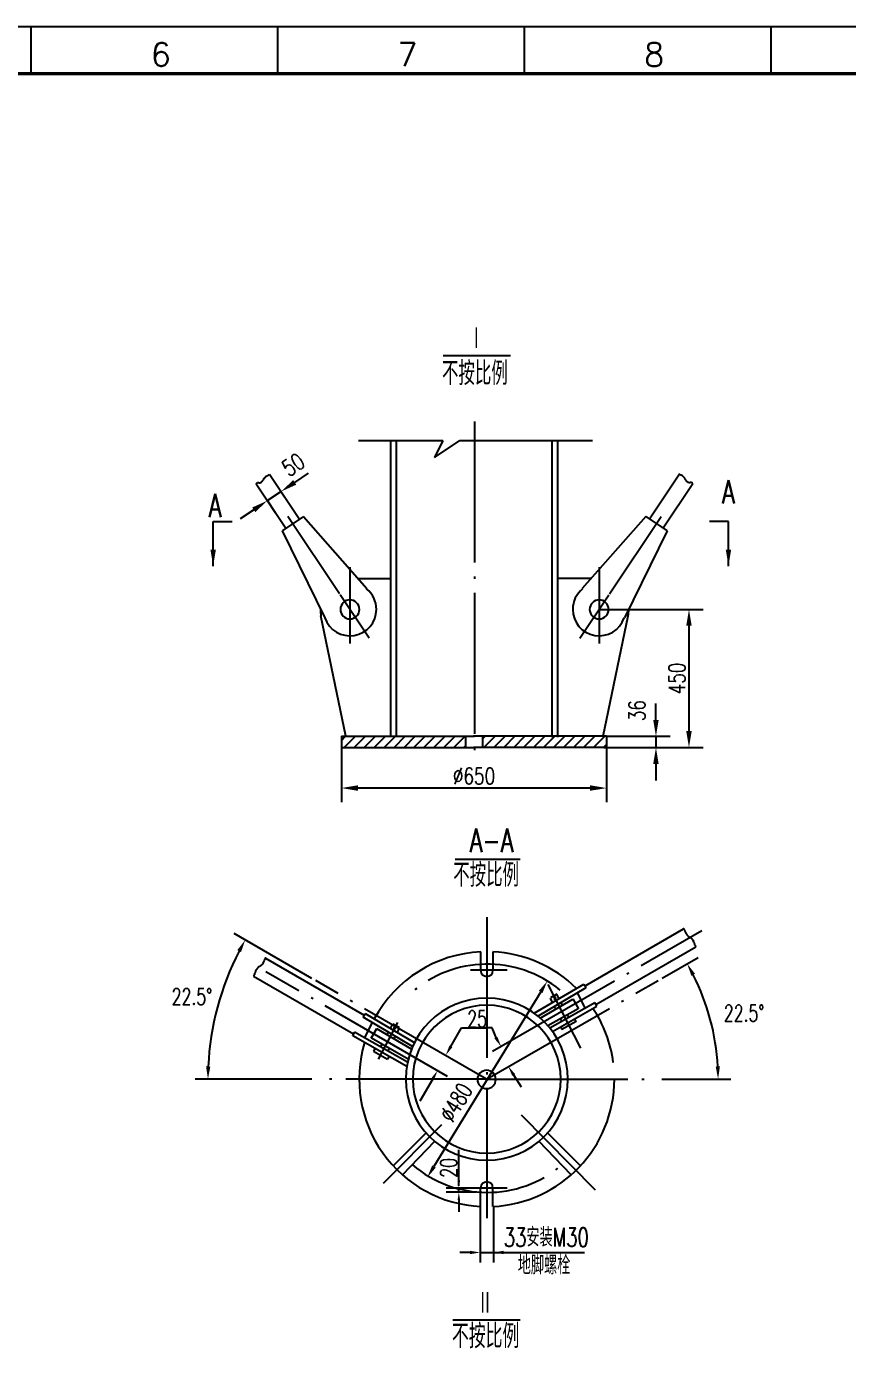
# Model space of a CAD drawing. Extents: x 2817 to 3664, y -393 to 201.
# Drawn here: x 3078.4 to 3252.9, y -84.2 to 201.4 of the extents above; entities that cross this region are included whole.
import ezdxf
from ezdxf.enums import TextEntityAlignment as Align

# ---------------------------------------------------------------- set-up
doc = ezdxf.new("R2010")
doc.units = 0
doc.header["$MEASUREMENT"] = 0
doc.linetypes.add('DASHDOT-M', pattern=[36.5, 30, -3, 0.5, -3])
doc.layers.get('0').update_dxf_attribs({"linetype": 'CONTINUOUS'})
doc.layers.get('DEFPOINTS').update_dxf_attribs({"linetype": 'CONTINUOUS'})
for name, color, linetype in [('CEN', 1, 'DASHDOT-M'), ('DIM', 5, 'CONTINUOUS'), ('TK', 5, 'CONTINUOUS')]:
    doc.layers.add(name, color=color, linetype=linetype)
doc.styles.add('HZTXT', font='txt', dxfattribs={"width": 0.75, "bigfont": 'HZTXT'})
doc.dimstyles.get("Standard").update_dxf_attribs({"dimtxt": 3.5, "dimasz": 3.5, "dimexe": 3, "dimexo": 0.063, "dimgap": 0.8, "dimtad": 1, "dimzin": 0, "dimdsep": 46, "dimtxsty": 'HZTXT', "dimcen": 0.09, "dimclrd": 5, "dimclre": 5, "dimclrt": 1, "dimadec": 0, "dimazin": 0, "dimtfac": 0.857143, "dimtofl": 0, "dimtmove": 2, "dimatfit": 3, "dimfxl": 0, "dimtolj": 1, "dimtzin": 0, "dimarcsym": 0})

# ---------------------------------------------------------------- blocks, each defined once
blk = doc.blocks.new('*D6')
at = {"color": 5, "linetype": 'ByBlock'}
for p, q in [((3040.83, 1740.73), (3043.74, 1742.68)), ((3034.92, 1737.02), (3036.7, 1734.36)), ((3037.93, 1738.79), (3035.03, 1736.85)), ((3037.93, 1738.79), (3035.03, 1736.85)), ((3037.82, 1738.95), (3039.59, 1736.3)), ((3032.12, 1734.91), (3029.21, 1732.96))]:
    blk.add_line(p, q, dxfattribs=at)
for points in [[(3040.51, 1741.22), (3041.16, 1740.25), (3037.93, 1738.79)], [(3031.79, 1735.39), (3032.44, 1734.42), (3035.03, 1736.85)]]:
    blk.add_solid(points, dxfattribs=at)
at = {"layer": 'DEFPOINTS', "color": 0, "linetype": 'ByBlock'}
for p in [(3034.88, 1737.07), (3035.03, 1736.85), (3037.78, 1739.01)]:
    blk.add_point(p, dxfattribs=at)
at = {"color": 1, "linetype": 'ByBlock', "insert": (3040.52, 1744.51), "char_height": 3.5, "attachment_point": 5, "rotation": 33.7688, "style": 'HZTXT'}
blk.add_mtext('\\A1;50', dxfattribs=at)
blk = doc.blocks.new('*D8')
at = {"color": 5, "linetype": 'ByBlock'}
for p, q in [((3105.68, 1713.7), (3127.73, 1713.7)), ((3124.73, 1710.2), (3124.73, 1687.77)), ((3106.58, 1684.27), (3127.73, 1684.27))]:
    blk.add_line(p, q, dxfattribs=at)
for points in [[(3124.15, 1710.2), (3125.31, 1710.2), (3124.73, 1713.7)], [(3124.15, 1687.77), (3125.31, 1687.77), (3124.73, 1684.27)]]:
    blk.add_solid(points, dxfattribs=at)
at = {"layer": 'DEFPOINTS', "color": 0, "linetype": 'ByBlock'}
for p in [(3105.62, 1713.7), (3106.52, 1684.27), (3124.73, 1684.27)]:
    blk.add_point(p, dxfattribs=at)
at = {"color": 1, "linetype": 'ByBlock', "insert": (3122.18, 1698.98), "char_height": 3.5, "attachment_point": 5, "rotation": 90, "style": 'HZTXT'}
blk.add_mtext('\\A1;450', dxfattribs=at)
blk = doc.blocks.new('*D14')
at = {"color": 5, "linetype": 'ByBlock'}
for p, q in [((3212.26, 53.81), (3212.26, 57.31)), ((3201.8, 50.31), (3215.26, 50.31)), ((3212.26, 50.31), (3212.26, 47.91)), ((3201.8, 47.91), (3215.26, 47.91)), ((3212.26, 44.41), (3212.26, 40.91))]:
    blk.add_line(p, q, dxfattribs=at)
for points in [[(3211.67, 53.81), (3212.84, 53.81), (3212.26, 50.31)], [(3211.67, 44.41), (3212.84, 44.41), (3212.26, 47.91)]]:
    blk.add_solid(points, dxfattribs=at)
at = {"layer": 'DEFPOINTS', "color": 0, "linetype": 'ByBlock'}
for p in [(3201.74, 50.31), (3201.74, 47.91), (3212.26, 47.91)]:
    blk.add_point(p, dxfattribs=at)
at = {"color": 1, "linetype": 'ByBlock', "insert": (3208.21, 55.77), "char_height": 3.5, "attachment_point": 5, "rotation": 90, "style": 'HZTXT'}
blk.add_mtext('\\A1;36', dxfattribs=at)
blk = doc.blocks.new('*D15')
at = {"color": 5, "linetype": 'ByBlock'}
for p, q in [((3145.34, 47.85), (3145.34, 36.29)), ((3201.74, 47.85), (3201.74, 36.29)), ((3198.24, 39.29), (3148.84, 39.29))]:
    blk.add_line(p, q, dxfattribs=at)
for points in [[(3148.84, 39.88), (3148.84, 38.71), (3145.34, 39.29)], [(3198.24, 39.88), (3198.24, 38.71), (3201.74, 39.29)]]:
    blk.add_solid(points, dxfattribs=at)
at = {"layer": 'DEFPOINTS', "color": 0, "linetype": 'ByBlock'}
for p in [(3145.34, 47.91), (3201.74, 47.91), (3145.34, 39.29)]:
    blk.add_point(p, dxfattribs=at)
at = {"color": 1, "linetype": 'ByBlock', "insert": (3173.54, 41.84), "char_height": 3.5, "attachment_point": 5, "style": 'HZTXT'}
blk.add_mtext('\\A1;∅650', dxfattribs=at)

msp = doc.modelspace()

# ---------------------------------------------------------------- linework, layer by layer
for p, q in [((3155.7735, 113.3087), (3155.7735, 50.137)), ((3156.9735, 113.3087), (3156.9735, 50.137)), ((3190.1052, 113.3087), (3190.1052, 50.137)), ((3191.3052, 113.3087), (3191.3052, 50.137)), ((3130.0174, 106.1269), (3136.409, 96.5395)), ((3217.2886, 106.1166), (3210.9039, 96.5395)), ((3127.1744, 104.0971), (3133.5183, 94.6095)), ((3220.1385, 104.0971), (3213.7946, 94.6095)), ((3118.0411, 96.0451), (3122.1111, 96.0451)), ((3137.2394, 97.0939), (3132.6879, 94.0551)), ((3137.2394, 97.0939), (3150.7232, 81.7797)), ((3210.0735, 97.0939), (3196.5896, 81.7797)), ((3210.0735, 97.0939), (3214.6249, 94.0551)), ((3227.689, 96.0451), (3223.619, 96.0451)), ((3132.6879, 94.0551), (3141.7715, 75.5096)), ((3214.6249, 94.0551), (3205.5414, 75.5096)), ((3148.8488, 83.9087), (3155.7735, 83.9087)), ((3198.4641, 83.9087), (3191.5394, 83.9087)), ((3146.2911, 50.3087), (3140.9815, 75.9715)), ((3201.0218, 50.3087), (3206.3313, 75.9715)), ((3145.3394, 50.3087), (3173.6564, 50.3087)), ((3145.3394, 50.3087), (3145.3394, 47.9087)), ((3171.7394, 50.3087), (3171.7394, 47.9087)), ((3201.7394, 50.3087), (3173.4223, 50.3087)), ((3175.3394, 50.3087), (3175.3394, 47.9087)), ((3201.7394, 50.3087), (3201.7394, 47.9087)), ((3145.3394, 47.9087), (3173.6564, 47.9087)), ((3201.7394, 47.9087), (3173.4223, 47.9087)), ((3197.1613, -2.8087), (3218.1498, 9.3186)), ((3150.2305, -9.1344), (3129.2419, 2.9929)), ((3174.9466, 4.4024), (3174.9466, 4.371)), ((3174.9466, 4.371), (3174.9466, 0.484)), ((3177.5807, 4.4024), (3177.5807, 0.484)), ((3199.4587, -6.788), (3220.7496, 5.4947)), ((3147.933, -13.1137), (3126.6421, -0.8311)), ((3186.3468, -8.6764), (3196.9212, -2.4538)), ((3196.9212, -2.4538), (3197.4085, -3.1742)), ((3187.1166, -9.2639), (3197.4085, -3.1742)), ((3187.6376, -9.7026), (3194.5403, -5.6658)), ((3189.7405, -5.4688), (3190.2071, -6.4047)), ((3191.1455, -4.625), (3189.7967, -5.3955)), ((3191.6394, -5.5619), (3191.1455, -4.625)), ((3194.5728, -5.623), (3195.7697, -7.7052)), ((3195.5212, -4.291), (3197.2123, -7.647)), ((3189.2352, -11.2989), (3195.6739, -7.6293)), ((3189.6594, -11.8012), (3199.2658, -6.391)), ((3190.2105, -12.5171), (3199.646, -7.1733)), ((3190.6039, -7.2005), (3190.9001, -7.7946)), ((3192.3648, -6.9381), (3192.0516, -6.3439)), ((3199.646, -7.1733), (3199.2658, -6.391)), ((3150.4705, -8.7796), (3149.9832, -9.4999)), ((3160.4901, -15.7168), (3149.9832, -9.4999)), ((3151.8705, -10.6167), (3150.1795, -13.9727)), ((3161.0449, -15.0021), (3150.4705, -8.7796)), ((3155.7523, -11.8877), (3156.2462, -10.9508)), ((3156.2462, -10.9508), (3157.595, -11.7212)), ((3191.8922, -9.7846), (3192.1877, -10.3773)), ((3195.2684, -10.4061), (3192.2475, -12.1408)), ((3193.7222, -9.5131), (3193.4094, -8.9199)), ((3194.8592, -9.8012), (3195.2684, -10.4061)), ((3147.7457, -13.499), (3148.1259, -12.7168)), ((3159.2206, -19.9979), (3147.7457, -13.499)), ((3159.3964, -19.0641), (3148.1259, -12.7168)), ((3152.8189, -11.9488), (3151.622, -14.0309)), ((3159.5494, -18.4185), (3151.7178, -13.955)), ((3160.239, -16.3119), (3152.8515, -11.9915)), ((3155.0269, -13.2638), (3155.3401, -12.6696)), ((3156.7878, -13.5262), (3156.4916, -14.1204)), ((3157.6512, -11.7945), (3157.1846, -12.7305)), ((3191.9195, -11.5057), (3192.2475, -12.1408)), ((3152.5325, -16.1269), (3152.1233, -16.7318)), ((3152.1233, -16.7318), (3155.1442, -18.4665)), ((3153.6696, -15.8388), (3153.9823, -15.2456)), ((3155.4995, -16.1103), (3155.204, -16.703)), ((3155.4722, -17.8314), (3155.1442, -18.4665)), ((3156.3358, -41.1385), (3163.3467, -34.1323)), ((3196.1915, -41.1385), (3189.1806, -34.1323)), ((3158.2949, -43.0626), (3165.1736, -35.9266)), ((3194.2324, -43.0626), (3187.3537, -35.9266)), ((3174.9466, -49.8173), (3174.9466, -45.8825)), ((3177.5807, -49.8173), (3177.5807, -45.8825))]:
    msp.add_line(p, q)
for centre, radius, start, end in [((3147.1394, 77.3381), 5.625, 360, 51.100434), ((3200.1735, 77.3381), 5.625, 128.899566, 180), ((3147.4447, 77.3087), 6.6, 179.202338, 191.689369), ((3147.1394, 77.3381), 5.625, 198.810334, 0), ((3147.1394, 77.3381), 2.025, 0, 180), ((3147.1394, 77.3381), 2.025, 180, 0), ((3200.1735, 77.3381), 5.625, 180, 341.189666), ((3200.1735, 77.3381), 2.025, 0, 180), ((3200.1735, 77.3381), 2.025, 180, 0), ((3199.8682, 77.3087), 6.6, 348.310631, 0.797662), ((3176.2636, -22.6993), 27.15, 92.719578, 151.814452), ((3176.2636, -22.6993), 27.15, 45.354592, 87.280422), ((3176.2636, 0.484), 1.3171, 180, 0), ((3176.2636, -22.6993), 17.25, 0, 180), ((3190.7421, -5.4464), 0.18, 7.5, 187.5), ((3190.7421, -5.4464), 0.18, 187.5, 7.5), ((3176.2636, -22.6993), 15.75, 0, 180), ((3176.27, -22.6772), 27.15, 7.5, 33.687726), ((3156.6496, -11.7721), 0.18, 172.5, 352.5), ((3156.6496, -11.7721), 0.18, 352.5, 172.5), ((3176.2636, -22.6993), 27.15, 163.346838, 267.280422), ((3176.2636, -22.6993), 17.25, 180, 0), ((3176.2636, -22.6993), 15.75, 180, 0), ((3176.2187, -22.762), 1.95, 0, 180), ((3176.2187, -22.762), 1.95, 180, 0), ((3176.2636, -22.6993), 27.15, 272.719578, 360), ((3176.2636, -45.8825), 1.3171, 0, 180)]:
    msp.add_arc(centre, radius, start, end)
at = {"layer": 'CEN'}
for p, q in [((3173.6564, 117.3544), (3173.6564, 45.4704)), ((3144.9355, 80.639), (3133.9394, 97.1087)), ((3202.3774, 80.639), (3213.3735, 97.1087)), ((3147.1394, 86.3087), (3147.1394, 70.1087)), ((3200.1735, 86.3087), (3200.1735, 70.1087)), ((3151.2187, 71.2281), (3145.0571, 80.4569)), ((3196.0941, 71.2281), (3202.2558, 80.4569)), ((3147.1394, 77.3381), (3147.1394, 77.3381)), ((3200.1735, 77.3381), (3200.1735, 77.3381)), ((3176.2636, 11.825), (3176.2636, -52.3218)), ((3177.4744, -16.771), (3222.0061, 8.9394)), ((3167.8816, -22.1155), (3129.2736, 0.1749)), ((3180.5807, 0.484), (3172.7807, 0.484)), ((3176.2338, -22.7176), (3139.8607, -1.7176)), ((3176.3757, -22.6633), (3212.7487, -1.6633)), ((3189.2434, -2.5246), (3196.1944, -16.1016)), ((3157.2343, -10.6562), (3153.1338, -18.4735)), ((3176.2636, -22.6993), (3139.9873, -22.6993)), ((3176.2636, -22.6993), (3212.54, -22.6993)), ((3183.5867, -30.2639), (3199.29, -46.2528)), ((3166.592, -32.3883), (3154.216, -44.9247)), ((3180.5807, -45.8825), (3172.7807, -45.8825))]:
    msp.add_line(p, q, dxfattribs=at)
for centre, start, end in [((3176.3702, -22.6993), 50.656519, 131.369191), ((3176.3675, -22.3185), 229.431218, 310.143889)]:
    msp.add_arc(centre, 24.4958, start, end, dxfattribs=at)
at = {"layer": 'DIM'}
for p, q in [((3166.9852, 131.3897), (3181.2926, 131.3897)), ((3148.9394, 113.3087), (3166.9394, 113.3087)), ((3165.1394, 109.7087), (3170.5394, 113.3087)), ((3166.9394, 113.3087), (3165.1394, 109.7087)), ((3170.5394, 113.3087), (3198.7394, 113.3087)), ((3129.2124, 105.5815), (3129.3161, 105.6851)), ((3129.3161, 105.6851), (3129.3679, 105.7887)), ((3129.3679, 105.7887), (3129.4716, 105.7887)), ((3129.4716, 105.7887), (3129.5752, 105.8405)), ((3129.5752, 105.8405), (3129.6789, 105.944)), ((3129.6789, 105.944), (3129.7825, 105.944)), ((3129.7825, 105.944), (3129.8862, 105.9958)), ((3129.8862, 105.9958), (3130.0174, 106.1269)), ((3217.3231, 106.0994), (3217.2886, 106.1166)), ((3217.4267, 105.9958), (3217.3231, 106.0994)), ((3217.5304, 105.944), (3217.4267, 105.9958)), ((3217.634, 105.944), (3217.5304, 105.944)), ((3217.7376, 105.8405), (3217.634, 105.944)), ((3217.8413, 105.7887), (3217.7376, 105.8405)), ((3217.9449, 105.7887), (3217.8413, 105.7887)), ((3217.9968, 105.6851), (3217.9449, 105.7887)), ((3218.1004, 105.5815), (3217.9968, 105.6851)), ((3127.1744, 104.0971), (3127.2431, 104.1314)), ((3127.2431, 104.1314), (3127.295, 104.235)), ((3127.295, 104.235), (3127.3986, 104.2868)), ((3127.3986, 104.2868), (3127.5023, 104.3386)), ((3127.5023, 104.3386), (3127.7096, 104.3386)), ((3127.7096, 104.3386), (3127.8132, 104.2868)), ((3127.8132, 104.2868), (3128.0205, 104.2868)), ((3128.0205, 104.2868), (3128.1241, 104.3386)), ((3128.1241, 104.3386), (3128.2278, 104.3904)), ((3128.2278, 104.3904), (3128.3314, 104.4422)), ((3128.3314, 104.4422), (3128.3833, 104.5457)), ((3128.3833, 104.5457), (3128.4869, 104.5975)), ((3128.4869, 104.5975), (3128.5387, 104.7011)), ((3128.5387, 104.7011), (3128.5906, 104.8047)), ((3128.5906, 104.8047), (3128.6942, 104.8565)), ((3128.6942, 104.8565), (3128.746, 104.9601)), ((3128.746, 104.9601), (3128.7979, 105.0636)), ((3128.7979, 105.0636), (3128.8497, 105.1672)), ((3128.8497, 105.1672), (3128.9015, 105.2708)), ((3128.9015, 105.2708), (3129.0052, 105.3226)), ((3129.0052, 105.3226), (3129.057, 105.4262)), ((3129.057, 105.4262), (3129.1088, 105.5297)), ((3129.1088, 105.5297), (3129.2124, 105.5815)), ((3218.2041, 105.5297), (3218.1004, 105.5815)), ((3218.2559, 105.4262), (3218.2041, 105.5297)), ((3218.3077, 105.3226), (3218.2559, 105.4262)), ((3218.4114, 105.2708), (3218.3077, 105.3226)), ((3218.4632, 105.1672), (3218.4114, 105.2708)), ((3218.515, 105.0636), (3218.4632, 105.1672)), ((3218.5668, 104.9601), (3218.515, 105.0636)), ((3218.6187, 104.8565), (3218.5668, 104.9601)), ((3218.7223, 104.8047), (3218.6187, 104.8565)), ((3218.7741, 104.7011), (3218.7223, 104.8047)), ((3218.8259, 104.5975), (3218.7741, 104.7011)), ((3218.9296, 104.5457), (3218.8259, 104.5975)), ((3218.9814, 104.4422), (3218.9296, 104.5457)), ((3219.0851, 104.3904), (3218.9814, 104.4422)), ((3219.1887, 104.3386), (3219.0851, 104.3904)), ((3219.2924, 104.2868), (3219.1887, 104.3386)), ((3219.4997, 104.2868), (3219.2924, 104.2868)), ((3219.6033, 104.3386), (3219.4997, 104.2868)), ((3219.8106, 104.3386), (3219.6033, 104.3386)), ((3219.9142, 104.2868), (3219.8106, 104.3386)), ((3220.0179, 104.235), (3219.9142, 104.2868)), ((3220.0697, 104.1314), (3220.0179, 104.235)), ((3220.1385, 104.0971), (3220.0697, 104.1314)), ((3145.3394, 49.4467), (3146.2013, 50.3087)), ((3145.9226, 47.9087), (3148.3226, 50.3087)), ((3148.0439, 47.9087), (3150.4439, 50.3087)), ((3150.1652, 47.9087), (3152.5652, 50.3087)), ((3152.2865, 47.9087), (3154.6865, 50.3087)), ((3154.4079, 47.9087), (3156.8079, 50.3087)), ((3156.5292, 47.9087), (3158.9292, 50.3087)), ((3158.6505, 47.9087), (3161.0505, 50.3087)), ((3160.7718, 47.9087), (3163.1718, 50.3087)), ((3162.8931, 47.9087), (3165.2931, 50.3087)), ((3165.0145, 47.9087), (3167.4145, 50.3087)), ((3167.1358, 47.9087), (3169.5358, 50.3087)), ((3169.2571, 47.9087), (3171.6571, 50.3087)), ((3175.3394, 49.7483), (3175.8997, 50.3087)), ((3175.6211, 47.9087), (3178.0211, 50.3087)), ((3177.7424, 47.9087), (3180.1424, 50.3087)), ((3179.8637, 47.9087), (3182.2637, 50.3087)), ((3181.985, 47.9087), (3184.385, 50.3087)), ((3184.1064, 47.9087), (3186.5064, 50.3087)), ((3186.2277, 47.9087), (3188.6277, 50.3087)), ((3188.349, 47.9087), (3190.749, 50.3087)), ((3190.4703, 47.9087), (3192.8703, 50.3087)), ((3192.5916, 47.9087), (3194.9916, 50.3087)), ((3194.713, 47.9087), (3197.113, 50.3087)), ((3196.8343, 47.9087), (3199.2343, 50.3087)), ((3198.9556, 47.9087), (3201.3556, 50.3087)), ((3201.0769, 47.9087), (3201.7394, 48.5711)), ((3171.3784, 47.9087), (3171.7394, 48.2696)), ((3202.6769, 47.9087), (3211.9786, 47.9087)), ((3169.534, 24.1331), (3183.3403, 24.1331)), ((3218.0666, 9.35), (3218.1644, 9.3629)), ((3218.1644, 9.3629), (3218.2262, 9.2716)), ((3218.2262, 9.2716), (3218.288, 9.1802)), ((3218.288, 9.1802), (3218.3498, 9.0889)), ((3218.3498, 9.0889), (3218.3884, 8.7956)), ((3218.3884, 8.7956), (3218.4502, 8.7043)), ((3218.4502, 8.7043), (3218.512, 8.6129)), ((3218.512, 8.6129), (3218.5248, 8.5152)), ((3139.0488, -1.2489), (3122.5306, 8.288)), ((3218.5248, 8.5152), (3218.5866, 8.4238)), ((3218.5866, 8.4238), (3218.7102, 8.2412)), ((3218.7102, 8.2412), (3218.772, 8.1499)), ((3218.772, 8.1499), (3218.8338, 8.0585)), ((3218.8338, 8.0585), (3218.8956, 7.9672)), ((3218.8956, 7.9672), (3218.9574, 7.8759)), ((3218.9574, 7.8759), (3219.0616, 7.8399)), ((3219.0616, 7.8399), (3219.1234, 7.7485)), ((3219.1234, 7.7485), (3219.2277, 7.7125)), ((3219.2277, 7.7125), (3219.2895, 7.6212)), ((3219.2895, 7.6212), (3219.3873, 7.6341)), ((3219.3873, 7.6341), (3219.4491, 7.5427)), ((3219.4491, 7.5427), (3219.5534, 7.5067)), ((3219.5534, 7.5067), (3219.6576, 7.4707)), ((3219.6576, 7.4707), (3219.6705, 7.373)), ((3219.6705, 7.373), (3219.7748, 7.337)), ((3219.7748, 7.337), (3219.8366, 7.2456)), ((3219.8366, 7.2456), (3219.8984, 7.1543)), ((3219.8984, 7.1543), (3219.9602, 7.063)), ((3219.9602, 7.063), (3220.022, 6.9716)), ((3220.022, 6.9716), (3220.1198, 6.9845)), ((3220.1198, 6.9845), (3220.1455, 6.789)), ((3220.1455, 6.789), (3220.2073, 6.6977)), ((3220.2073, 6.6977), (3220.2331, 6.5021)), ((3220.2331, 6.5021), (3220.2949, 6.4108)), ((3220.2949, 6.4108), (3220.3566, 6.3195)), ((3220.3566, 6.3195), (3220.3695, 6.2217)), ((3220.3695, 6.2217), (3220.4313, 6.1304)), ((3220.4313, 6.1304), (3220.4699, 5.837)), ((3220.4699, 5.837), (3220.5678, 5.8499)), ((3220.5678, 5.8499), (3220.5935, 5.6544)), ((3129, 2.8718), (3128.9383, 2.7804)), ((3129.0618, 2.9631), (3129, 2.8718)), ((3129.1236, 3.0544), (3129.0618, 2.9631)), ((3129.2215, 3.0416), (3129.1236, 3.0544)), ((3213.5606, -1.1945), (3221.2383, 3.2382)), ((3220.5935, 5.6544), (3220.6553, 5.5631)), ((3220.6553, 5.5631), (3220.6617, 5.5142)), ((3126.9314, 0.011), (3126.9185, -0.0868)), ((3126.9932, 0.1023), (3126.9314, 0.011)), ((3127.055, 0.1936), (3126.9932, 0.1023)), ((3127.0807, 0.3892), (3127.055, 0.1936)), ((3127.1425, 0.4805), (3127.0807, 0.3892)), ((3127.1682, 0.6761), (3127.1425, 0.4805)), ((3127.2661, 0.6632), (3127.1682, 0.6761)), ((3127.3279, 0.7545), (3127.2661, 0.6632)), ((3127.3896, 0.8458), (3127.3279, 0.7545)), ((3127.4514, 0.9372), (3127.3896, 0.8458)), ((3127.5132, 1.0285), (3127.4514, 0.9372)), ((3127.6175, 1.0645), (3127.5132, 1.0285)), ((3127.6304, 1.1623), (3127.6175, 1.0645)), ((3127.7346, 1.1983), (3127.6304, 1.1623)), ((3127.8389, 1.2343), (3127.7346, 1.1983)), ((3127.9007, 1.3256), (3127.8389, 1.2343)), ((3127.9985, 1.3127), (3127.9007, 1.3256)), ((3128.0603, 1.4041), (3127.9985, 1.3127)), ((3128.1646, 1.4401), (3128.0603, 1.4041)), ((3128.2264, 1.5314), (3128.1646, 1.4401)), ((3128.3307, 1.5674), (3128.2264, 1.5314)), ((3128.3925, 1.6587), (3128.3307, 1.5674)), ((3128.4542, 1.7501), (3128.3925, 1.6587)), ((3128.516, 1.8414), (3128.4542, 1.7501)), ((3128.5778, 1.9327), (3128.516, 1.8414)), ((3128.7014, 2.1154), (3128.5778, 1.9327)), ((3128.7632, 2.2067), (3128.7014, 2.1154)), ((3128.7761, 2.3045), (3128.7632, 2.2067)), ((3128.8379, 2.3958), (3128.7761, 2.3045)), ((3128.8996, 2.4871), (3128.8379, 2.3958)), ((3128.9383, 2.7804), (3128.8996, 2.4871)), ((3126.6327, -0.7454), (3126.6263, -0.7943)), ((3126.6945, -0.6541), (3126.6327, -0.7454)), ((3126.7203, -0.4585), (3126.6945, -0.6541)), ((3126.8181, -0.4714), (3126.7203, -0.4585)), ((3126.8567, -0.1781), (3126.8181, -0.4714)), ((3126.9185, -0.0868), (3126.8567, -0.1781)), ((3168.6264, -15.7183), (3170.8969, -11.7948)), ((3170.8969, -11.7948), (3172.4325, -11.7948)), ((3172.4325, -11.7948), (3176.3125, -11.7948)), ((3177.3835, -11.7948), (3173.5872, -11.7948)), ((3178.5173, -14.5244), (3177.3835, -11.7948)), ((3139.0498, -22.6993), (3114.2276, -22.6993)), ((3164.7036, -22.7463), (3162.0294, -27.4017)), ((3181.9773, -21.8), (3183.5444, -24.306)), ((3213.4775, -22.6993), (3228.1882, -22.6993)), ((3170.3175, -42.7349), (3170.3175, -37.7788)), ((3170.3175, -45.4349), (3170.3175, -42.7349)), ((3174.0091, -45.8825), (3167.6175, -45.8825)), ((3174.0091, -46.773), (3167.6175, -46.773)), ((3170.3175, -46.773), (3170.3175, -45.8825)), ((3170.3175, -48.2283), (3170.3175, -50.9283)), ((3174.8507, -49.8125), (3174.8507, -61.7621)), ((3177.6826, -49.8122), (3177.6826, -61.7621)), ((3172.6907, -59.6021), (3170.5307, -59.6021)), ((3174.8507, -59.6021), (3182.0026, -59.6021)), ((3182.0026, -59.6021), (3197.0826, -59.6021)), ((3169.0548, -73.978), (3183.3823, -73.978))]:
    msp.add_line(p, q, dxfattribs=at)
at = {"layer": 'DIM', "linetype": 'ByBlock'}
msp.add_line((3187.7438, -4.1059), (3165.0198, -41.3059), dxfattribs=at)
at = {"layer": 'DIM'}
for centre, radius, start, end in [((3176.202, -22.6993), 59.2744, 152.610096, 177.389904), ((3176.3133, -22.6993), 49.1749, 3.146283, 26.853717)]:
    msp.add_arc(centre, radius, start, end, dxfattribs=at)
for points in [[(3123.1777, 4.7856), (3123.9672, 4.3535), (3124.8688, 6.938)], [(3219.7896, -0.7005), (3220.581, -0.2721), (3218.9, 1.8882)], [(3177.9013, -14.0398), (3178.5245, -13.6792), (3179.2948, -15.7291)], [(3168.938, -15.8986), (3168.3149, -15.538), (3167.5446, -17.5879)], [(3117.4389, -20.0102), (3116.5392, -19.9897), (3116.9276, -22.6993)], [(3181.672, -21.9908), (3182.2825, -21.6091), (3180.832, -19.9686)], [(3225.8639, -19.9879), (3224.9642, -20.0126), (3225.4882, -22.6993)], [(3165.0158, -22.9257), (3164.3914, -22.567), (3165.7795, -20.8734)], [(3170.5875, -44.2705), (3170.0475, -44.2705), (3170.3175, -45.8905)], [(3170.5875, -48.4004), (3170.0475, -48.4004), (3170.3175, -46.7804)], [(3172.6907, -59.2421), (3172.6907, -59.9621), (3174.8507, -59.6021)], [(3179.8426, -59.2421), (3179.8426, -59.9621), (3177.6826, -59.6021)]]:
    msp.add_solid(points, dxfattribs=at)
at = {"layer": 'DIM', "linetype": 'ByBlock'}
for points in [[(3188.1278, -4.3405), (3187.3598, -3.8713), (3189.1513, -1.8018)], [(3165.4038, -41.5405), (3164.6358, -41.0713), (3163.6123, -43.61)]]:
    msp.add_solid(points, dxfattribs=at)
at = {"layer": 'TK'}
for p, q in [((3079.2891, 191.3929), (3079.2891, 201.3929)), ((3131.7891, 191.3929), (3131.7891, 201.3929)), ((3184.2891, 191.3929), (3184.2891, 201.3929)), ((3236.7891, 191.3929), (3236.7891, 201.3929))]:
    msp.add_line(p, q, dxfattribs=at)
at = {"layer": 'TK', "color": 5}
msp.add_lwpolyline([(3656.7891, 201.3929), (2816.7891, 201.3929), (2816.7891, -392.6071), (3656.7891, -392.6071)], close=True, dxfattribs=at)
at = {"layer": 'TK', "color": 7, "const_width": 0.7}
msp.add_lwpolyline([(3646.7891, -382.6071), (3646.7891, 191.3929), (2841.7891, 191.3929), (2841.7891, -382.6071)], close=True, dxfattribs=at)

# ---------------------------------------------------------------- texts
at = {"layer": 'DIM', "style": 'HZTXT', "width": 0.7}
for s, height, p in [('Ⅰ', 5, (3172.2908, 132.5447)), ('不按比例', 5, (3166.7312, 125.1053)), ('A', 5, (3226.3477, 99.8845)), ('A', 5, (3117.1366, 96.9485)), ('A-A', 5, (3172.6282, 25.6541)), ('不按比例', 5, (3169.1215, 18.2747)), ('25', 3.5, (3172.1085, -11.6073)), ('地脚螺栓', 4, (3182.8544, -64.2774)), ('Ⅱ', 5, (3174.1488, -72.8676)), ('不按比例', 5.12, (3168.8531, -79.9898))]:
    msp.add_text(s, height=height, dxfattribs=at).set_placement(p)
for s, height, p in [('22.5%%d', 3.5, (3113.5198, -5.1162)), ('22.5%%d', 3.5, (3231.0112, -8.6375)), ('33安装M30', 4, (3188.9286, -56.1515))]:
    msp.add_text(s, height=height, dxfattribs=at).set_placement(p, align=Align.MIDDLE)
at = {"layer": 'DIM', "linetype": 'ByBlock', "style": 'HZTXT', "width": 0.7}
msp.add_text('%%C480', height=3.5, rotation=58.580912, dxfattribs=at).set_placement((3169.713, -27.6664), align=Align.MIDDLE_CENTER)
at = {"layer": 'DIM', "style": 'HZTXT', "width": 0.7}
msp.add_text('20', height=3.5, rotation=90, dxfattribs=at).set_placement((3168.1394, -41.5779), align=Align.MIDDLE_CENTER)
at = {"layer": 'TK', "style": 'HZTXT'}
for s, p in [('6', (3104.7394, 192.9978)), ('7', (3157.2394, 192.9978)), ('8', (3209.7394, 192.9978))]:
    msp.add_text(s, height=5, dxfattribs=at).set_placement(p)

# ---------------------------------------------------------------- dimensions: what is measured, and where the dimension line sits
dim = msp.add_linear_dim(base=(3219.2865, 47.9087), p1=(3200.1735, 77.3381), p2=(3201.0769, 47.9087), angle=90, text='450', dimstyle='Standard')
dim.commit()
dim.dimension.update_dxf_attribs({"geometry": '*D8', "text_midpoint": (3216.7365, 62.6234), "insert": (94.5561, -1636.3575)})
dim = msp.add_linear_dim(base=(3212.2558, 47.9087), p1=(3201.7394, 50.3087), p2=(3201.7394, 47.9087), angle=90, text='36', dimstyle='Standard')
dim.commit()
dim.dimension.update_dxf_attribs({"geometry": '*D14', "text_midpoint": (3208.2064, 55.7696), "dimtype": 128})
dim = msp.add_linear_dim(base=(3145.3394, 39.295), p1=(3201.7394, 47.9087), p2=(3145.3394, 47.9087), text='%%C650', dimstyle='Standard')
dim.commit()
dim.dimension.update_dxf_attribs({"geometry": '*D15', "text_midpoint": (3173.5394, 41.845)})
at = {"layer": 'DIM'}
dim = msp.add_linear_dim(base=(3129.5836, 100.4941), p1=(3132.3361, 102.6488), p2=(3129.4384, 100.7112), angle=213.768829, text='50', dimstyle='Standard', override={"dimtxt": 3.5, "dimasz": 3.5, "dimexe": 3, "dimexo": 0.063, "dimtad": 1, "dimtih": 0, "dimtoh": 0, "dimdec": 3, "dimtxsty": 'HZTXT', "dimclrd": 5, "dimclre": 5, "dimclrt": 1, "dimtfac": 0.857143, "dimtdec": 3, "dimtofl": 1}, dxfattribs=at)
dim.commit()
dim.dimension.update_dxf_attribs({"geometry": '*D6', "text_midpoint": (3135.0804, 108.1494), "dimtype": 129, "insert": (94.5561, -1636.3575)})

# ---------------------------------------------------------------- leaders
at = {"layer": 'DIM', "color": 5}
for points in [[(3118.0411, 86.5595), (3118.0411, 96.0451)], [(3227.689, 86.5595), (3227.689, 96.0451)]]:
    msp.add_leader(points, dimstyle='Standard', dxfattribs=at)

doc.saveas('drawing.dxf')
